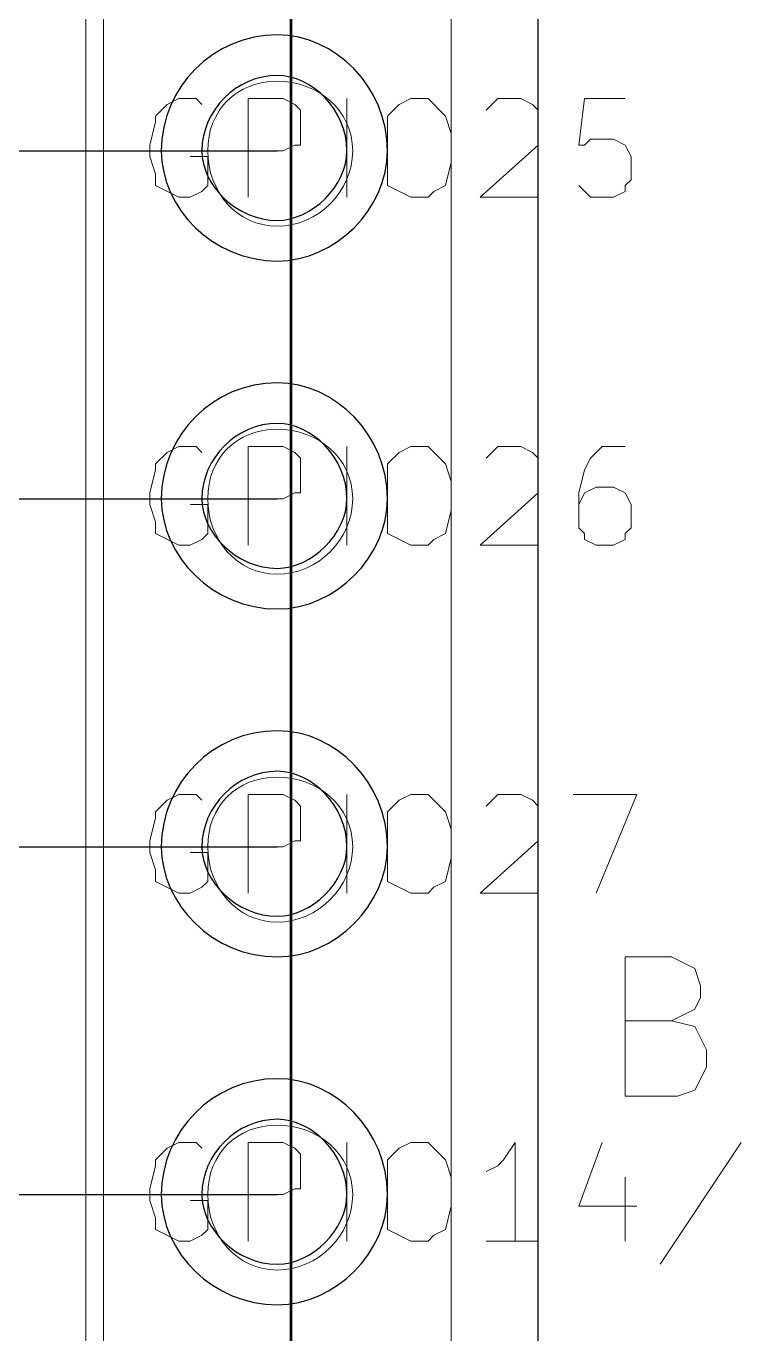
# Model space of a CAD drawing. Header units: centimetres. Extents: x -14.7 to 16.9, y -14.9 to 2.2.
# Drawn here: x -10.943 to -10.413, y -10.597 to -9.643 of the extents above; entities that cross this region are included whole.
import ezdxf

# ---------------------------------------------------------------- set-up
doc = ezdxf.new("R2010")
doc.units = ezdxf.units.CM
doc.header["$MEASUREMENT"] = 0
doc.layers.add('Layer 1', color=7, linetype='Continuous')

msp = doc.modelspace()

# ---------------------------------------------------------------- linework, layer by layer
at = {"layer": 'Layer 1', "lineweight": 53}
msp.add_lwpolyline([(-10.75, -13.7), (-9.25, -13.7), (-9.25, -6.3), (-10.75, -6.3), (-10.75, -13.7)], close=True, dxfattribs=at)
msp.add_open_spline([(-13.7, -13.2), (-13.7, -13.2), (-13.7, -6.8), (-13.7, -6.8), (-13.7, -6.8), (-13.7, -6.52386), (-13.47614, -6.3), (-13.2, -6.3), (-13.2, -6.3), (-13.2, -6.3), (-6.8, -6.3), (-6.8, -6.3), (-6.8, -6.3), (-6.52386, -6.3), (-6.3, -6.52386), (-6.3, -6.8), (-6.3, -6.8), (-6.3, -6.8), (-6.3, -13.2), (-6.3, -13.2), (-6.3, -13.2), (-6.3, -13.47614), (-6.52386, -13.7), (-6.8, -13.7), (-6.8, -13.7), (-6.8, -13.7), (-13.2, -13.7), (-13.2, -13.7), (-13.2, -13.7), (-13.47614, -13.7), (-13.7, -13.47614), (-13.7, -13.2)], degree=3, knots=[0, 0, 0, 0, 0.111111, 0.111111, 0.111111, 0.111111, 0.222222, 0.222222, 0.222222, 0.222222, 0.333333, 0.333333, 0.333333, 0.333333, 0.444444, 0.444444, 0.444444, 0.444444, 0.555556, 0.555556, 0.555556, 0.555556, 0.666667, 0.666667, 0.666667, 0.666667, 0.777778, 0.777778, 0.777778, 0.777778, 1, 1, 1, 1], dxfattribs=at)
at = {"layer": 'Layer 1', "color": 253, "lineweight": 9}
msp.add_open_spline([(-10.88688, -11.63882), (-10.88688, -11.63882), (-10.88688, -7.44782), (-10.88688, -7.44782)], degree=3, dxfattribs=at)
at = {"layer": 'Layer 1', "color": 41, "lineweight": 13}
for points in [[(-10.89958, -7.82882), (-10.89958, -7.82882), (-10.89958, -11.65576), (-10.89958, -11.65576)], [(-10.63288, -7.82882), (-10.63288, -7.82882), (-10.63288, -11.38482), (-10.63288, -11.38482)]]:
    msp.add_open_spline(points, degree=3, dxfattribs=at)
at = {"layer": 'Layer 1', "color": 22, "lineweight": 25}
for points in [[(-10.56938, -11.52029), (-10.56938, -11.52029), (-10.56938, -8.59929), (-10.56938, -8.59929)], [(-11.00965, -9.73382), (-11.00965, -9.73382), (-10.75988, -9.73382), (-10.75988, -9.73382)], [(-11.00965, -9.98782), (-11.00965, -9.98782), (-10.75988, -9.98782), (-10.75988, -9.98782)], [(-11.00965, -10.24182), (-11.00965, -10.24182), (-10.75988, -10.24182), (-10.75988, -10.24182)], [(-11.00965, -10.49582), (-11.00965, -10.49582), (-10.75988, -10.49582), (-10.75988, -10.49582)]]:
    msp.add_open_spline(points, degree=3, dxfattribs=at)
at = {"layer": 'Layer 1', "color": 4}
for points in [[(-10.67945, -9.73382), (-10.67945, -9.77616), (-10.71755, -9.81426), (-10.75988, -9.81426), (-10.75988, -9.81426), (-10.80645, -9.81426), (-10.84455, -9.77616), (-10.84455, -9.73382), (-10.84455, -9.73382), (-10.84455, -9.68726), (-10.80645, -9.64916), (-10.75988, -9.64916), (-10.75988, -9.64916), (-10.71755, -9.64916), (-10.67945, -9.68726), (-10.67945, -9.73382)], [(-10.67945, -9.98782), (-10.67945, -10.03016), (-10.71755, -10.06826), (-10.75988, -10.06826), (-10.75988, -10.06826), (-10.80645, -10.06826), (-10.84455, -10.03016), (-10.84455, -9.98782), (-10.84455, -9.98782), (-10.84455, -9.94126), (-10.80645, -9.90316), (-10.75988, -9.90316), (-10.75988, -9.90316), (-10.71755, -9.90316), (-10.67945, -9.94126), (-10.67945, -9.98782)], [(-10.67945, -10.24182), (-10.67945, -10.28416), (-10.71755, -10.32226), (-10.75988, -10.32226), (-10.75988, -10.32226), (-10.80645, -10.32226), (-10.84455, -10.28416), (-10.84455, -10.24182), (-10.84455, -10.24182), (-10.84455, -10.19526), (-10.80645, -10.15716), (-10.75988, -10.15716), (-10.75988, -10.15716), (-10.71755, -10.15716), (-10.67945, -10.19526), (-10.67945, -10.24182)], [(-10.67945, -10.49582), (-10.67945, -10.53816), (-10.71755, -10.57626), (-10.75988, -10.57626), (-10.75988, -10.57626), (-10.80645, -10.57626), (-10.84455, -10.53816), (-10.84455, -10.49582), (-10.84455, -10.49582), (-10.84455, -10.44926), (-10.80645, -10.41116), (-10.75988, -10.41116), (-10.75988, -10.41116), (-10.71755, -10.41116), (-10.67945, -10.44926), (-10.67945, -10.49582)]]:
    msp.add_open_spline(points, degree=3, knots=[0, 0, 0, 0, 0.2, 0.2, 0.2, 0.2, 0.4, 0.4, 0.4, 0.4, 0.6, 0.6, 0.6, 0.6, 1, 1, 1, 1], dxfattribs=at)
at = {"layer": 'Layer 1', "color": 201}
for points in [[(-10.67945, -9.73382), (-10.67945, -9.77616), (-10.71755, -9.81426), (-10.75988, -9.81426), (-10.75988, -9.81426), (-10.80645, -9.81426), (-10.84455, -9.77616), (-10.84455, -9.73382), (-10.84455, -9.73382), (-10.84455, -9.68726), (-10.80645, -9.64916), (-10.75988, -9.64916), (-10.75988, -9.64916), (-10.71755, -9.64916), (-10.67945, -9.68726), (-10.67945, -9.73382)], [(-10.67945, -9.98782), (-10.67945, -10.03016), (-10.71755, -10.06826), (-10.75988, -10.06826), (-10.75988, -10.06826), (-10.80645, -10.06826), (-10.84455, -10.03016), (-10.84455, -9.98782), (-10.84455, -9.98782), (-10.84455, -9.94126), (-10.80645, -9.90316), (-10.75988, -9.90316), (-10.75988, -9.90316), (-10.71755, -9.90316), (-10.67945, -9.94126), (-10.67945, -9.98782)], [(-10.67945, -10.24182), (-10.67945, -10.28416), (-10.71755, -10.32226), (-10.75988, -10.32226), (-10.75988, -10.32226), (-10.80645, -10.32226), (-10.84455, -10.28416), (-10.84455, -10.24182), (-10.84455, -10.24182), (-10.84455, -10.19526), (-10.80645, -10.15716), (-10.75988, -10.15716), (-10.75988, -10.15716), (-10.71755, -10.15716), (-10.67945, -10.19526), (-10.67945, -10.24182)], [(-10.67945, -10.49582), (-10.67945, -10.53816), (-10.71755, -10.57626), (-10.75988, -10.57626), (-10.75988, -10.57626), (-10.80645, -10.57626), (-10.84455, -10.53816), (-10.84455, -10.49582), (-10.84455, -10.49582), (-10.84455, -10.44926), (-10.80645, -10.41116), (-10.75988, -10.41116), (-10.75988, -10.41116), (-10.71755, -10.41116), (-10.67945, -10.44926), (-10.67945, -10.49582)]]:
    msp.add_open_spline(points, degree=3, knots=[0, 0, 0, 0, 0.2, 0.2, 0.2, 0.2, 0.4, 0.4, 0.4, 0.4, 0.6, 0.6, 0.6, 0.6, 1, 1, 1, 1], dxfattribs=at)
at = {"layer": 'Layer 1', "color": 40}
for points in [[(-10.67945, -9.73382), (-10.67945, -9.77616), (-10.71755, -9.81426), (-10.75988, -9.81426), (-10.75988, -9.81426), (-10.80645, -9.81426), (-10.84455, -9.77616), (-10.84455, -9.73382), (-10.84455, -9.73382), (-10.84455, -9.68726), (-10.80645, -9.64916), (-10.75988, -9.64916), (-10.75988, -9.64916), (-10.71755, -9.64916), (-10.67945, -9.68726), (-10.67945, -9.73382)], [(-10.67945, -9.98782), (-10.67945, -10.03016), (-10.71755, -10.06826), (-10.75988, -10.06826), (-10.75988, -10.06826), (-10.80645, -10.06826), (-10.84455, -10.03016), (-10.84455, -9.98782), (-10.84455, -9.98782), (-10.84455, -9.94126), (-10.80645, -9.90316), (-10.75988, -9.90316), (-10.75988, -9.90316), (-10.71755, -9.90316), (-10.67945, -9.94126), (-10.67945, -9.98782)], [(-10.67945, -10.24182), (-10.67945, -10.28416), (-10.71755, -10.32226), (-10.75988, -10.32226), (-10.75988, -10.32226), (-10.80645, -10.32226), (-10.84455, -10.28416), (-10.84455, -10.24182), (-10.84455, -10.24182), (-10.84455, -10.19526), (-10.80645, -10.15716), (-10.75988, -10.15716), (-10.75988, -10.15716), (-10.71755, -10.15716), (-10.67945, -10.19526), (-10.67945, -10.24182)], [(-10.67945, -10.49582), (-10.67945, -10.53816), (-10.71755, -10.57626), (-10.75988, -10.57626), (-10.75988, -10.57626), (-10.80645, -10.57626), (-10.84455, -10.53816), (-10.84455, -10.49582), (-10.84455, -10.49582), (-10.84455, -10.44926), (-10.80645, -10.41116), (-10.75988, -10.41116), (-10.75988, -10.41116), (-10.71755, -10.41116), (-10.67945, -10.44926), (-10.67945, -10.49582)]]:
    msp.add_open_spline(points, degree=3, knots=[0, 0, 0, 0, 0.2, 0.2, 0.2, 0.2, 0.4, 0.4, 0.4, 0.4, 0.6, 0.6, 0.6, 0.6, 1, 1, 1, 1], dxfattribs=at)
at = {"layer": 'Layer 1'}
for points in [[(-10.70908, -9.73382), (-10.70908, -9.75922), (-10.73448, -9.78462), (-10.75988, -9.78462), (-10.75988, -9.78462), (-10.78952, -9.78462), (-10.81492, -9.75922), (-10.81492, -9.73382), (-10.81492, -9.73382), (-10.81492, -9.70419), (-10.78952, -9.67879), (-10.75988, -9.67879), (-10.75988, -9.67879), (-10.73448, -9.67879), (-10.70908, -9.70419), (-10.70908, -9.73382)], [(-10.70908, -9.98782), (-10.70908, -10.01322), (-10.73448, -10.03862), (-10.75988, -10.03862), (-10.75988, -10.03862), (-10.78952, -10.03862), (-10.81492, -10.01322), (-10.81492, -9.98782), (-10.81492, -9.98782), (-10.81492, -9.95819), (-10.78952, -9.93279), (-10.75988, -9.93279), (-10.75988, -9.93279), (-10.73448, -9.93279), (-10.70908, -9.95819), (-10.70908, -9.98782)], [(-10.70908, -10.24182), (-10.70908, -10.26722), (-10.73448, -10.29262), (-10.75988, -10.29262), (-10.75988, -10.29262), (-10.78952, -10.29262), (-10.81492, -10.26722), (-10.81492, -10.24182), (-10.81492, -10.24182), (-10.81492, -10.21219), (-10.78952, -10.18679), (-10.75988, -10.18679), (-10.75988, -10.18679), (-10.73448, -10.18679), (-10.70908, -10.21219), (-10.70908, -10.24182)], [(-10.70908, -10.49582), (-10.70908, -10.52122), (-10.73448, -10.54662), (-10.75988, -10.54662), (-10.75988, -10.54662), (-10.78952, -10.54662), (-10.81492, -10.52122), (-10.81492, -10.49582), (-10.81492, -10.49582), (-10.81492, -10.46619), (-10.78952, -10.44079), (-10.75988, -10.44079), (-10.75988, -10.44079), (-10.73448, -10.44079), (-10.70908, -10.46619), (-10.70908, -10.49582)]]:
    msp.add_open_spline(points, degree=3, knots=[0, 0, 0, 0, 0.2, 0.2, 0.2, 0.2, 0.4, 0.4, 0.4, 0.4, 0.6, 0.6, 0.6, 0.6, 1, 1, 1, 1], dxfattribs=at)
at = {"layer": 'Layer 1', "color": 40, "lineweight": 5}
for points in [[(-10.70485, -9.73382), (-10.70485, -9.76346), (-10.73025, -9.78886), (-10.75988, -9.78886), (-10.75988, -9.78886), (-10.78951, -9.78886), (-10.81068, -9.76346), (-10.81068, -9.73382), (-10.81068, -9.73382), (-10.81068, -9.70419), (-10.78951, -9.68302), (-10.75988, -9.68302), (-10.75988, -9.68302), (-10.73025, -9.68302), (-10.70485, -9.70419), (-10.70485, -9.73382)], [(-10.70485, -9.98782), (-10.70485, -10.01746), (-10.73025, -10.04286), (-10.75988, -10.04286), (-10.75988, -10.04286), (-10.78951, -10.04286), (-10.81068, -10.01746), (-10.81068, -9.98782), (-10.81068, -9.98782), (-10.81068, -9.95819), (-10.78951, -9.93702), (-10.75988, -9.93702), (-10.75988, -9.93702), (-10.73025, -9.93702), (-10.70485, -9.95819), (-10.70485, -9.98782)], [(-10.70485, -10.24182), (-10.70485, -10.27146), (-10.73025, -10.29686), (-10.75988, -10.29686), (-10.75988, -10.29686), (-10.78951, -10.29686), (-10.81068, -10.27146), (-10.81068, -10.24182), (-10.81068, -10.24182), (-10.81068, -10.21219), (-10.78951, -10.19102), (-10.75988, -10.19102), (-10.75988, -10.19102), (-10.73025, -10.19102), (-10.70485, -10.21219), (-10.70485, -10.24182)], [(-10.70485, -10.49582), (-10.70485, -10.52546), (-10.73025, -10.55086), (-10.75988, -10.55086), (-10.75988, -10.55086), (-10.78951, -10.55086), (-10.81068, -10.52546), (-10.81068, -10.49582), (-10.81068, -10.49582), (-10.81068, -10.46619), (-10.78951, -10.44502), (-10.75988, -10.44502), (-10.75988, -10.44502), (-10.73025, -10.44502), (-10.70485, -10.46619), (-10.70485, -10.49582)]]:
    msp.add_open_spline(points, degree=3, knots=[0, 0, 0, 0, 0.2, 0.2, 0.2, 0.2, 0.4, 0.4, 0.4, 0.4, 0.6, 0.6, 0.6, 0.6, 1, 1, 1, 1], dxfattribs=at)
at = {"layer": 'Layer 1', "color": 41, "lineweight": 18}
for points, knots in [([(-10.81492, -9.69996), (-10.81492, -9.69996), (-10.81915, -9.69572), (-10.81915, -9.69572), (-10.81915, -9.69572), (-10.81915, -9.69572), (-10.83185, -9.69572), (-10.83185, -9.69572), (-10.83185, -9.69572), (-10.83185, -9.69572), (-10.84032, -9.69996), (-10.84032, -9.69996), (-10.84032, -9.69996), (-10.84032, -9.69996), (-10.84878, -9.70842), (-10.84878, -9.70842), (-10.84878, -9.70842), (-10.84878, -9.70842), (-10.84878, -9.71266), (-10.84878, -9.71266), (-10.84878, -9.71266), (-10.84878, -9.71266), (-10.85302, -9.72959), (-10.85302, -9.72959), (-10.85302, -9.72959), (-10.85302, -9.72959), (-10.85302, -9.73806), (-10.85302, -9.73806), (-10.85302, -9.73806), (-10.85302, -9.73806), (-10.84878, -9.75076), (-10.84878, -9.75076), (-10.84878, -9.75076), (-10.84878, -9.75076), (-10.84878, -9.75922), (-10.84878, -9.75922), (-10.84878, -9.75922), (-10.84878, -9.75922), (-10.83185, -9.76769), (-10.83185, -9.76769), (-10.83185, -9.76769), (-10.83185, -9.76769), (-10.82338, -9.76769), (-10.82338, -9.76769), (-10.82338, -9.76769), (-10.82338, -9.76769), (-10.81492, -9.76346), (-10.81492, -9.76346), (-10.81492, -9.76346), (-10.81492, -9.76346), (-10.81068, -9.75922), (-10.81068, -9.75922), (-10.81068, -9.75922), (-10.81068, -9.75922), (-10.81068, -9.73806), (-10.81068, -9.73806), (-10.81068, -9.73806), (-10.81068, -9.73806), (-10.82338, -9.73806), (-10.82338, -9.73806)], [0, 0, 0, 0, 0.0625, 0.0625, 0.0625, 0.0625, 0.125, 0.125, 0.125, 0.125, 0.1875, 0.1875, 0.1875, 0.1875, 0.25, 0.25, 0.25, 0.25, 0.3125, 0.3125, 0.3125, 0.3125, 0.375, 0.375, 0.375, 0.375, 0.4375, 0.4375, 0.4375, 0.4375, 0.5, 0.5, 0.5, 0.5, 0.5625, 0.5625, 0.5625, 0.5625, 0.625, 0.625, 0.625, 0.625, 0.6875, 0.6875, 0.6875, 0.6875, 0.75, 0.75, 0.75, 0.75, 0.8125, 0.8125, 0.8125, 0.8125, 0.875, 0.875, 0.875, 0.875, 1, 1, 1, 1]), ([(-10.78105, -9.76769), (-10.78105, -9.76769), (-10.78105, -9.69572), (-10.78105, -9.69572), (-10.78105, -9.69572), (-10.78105, -9.69572), (-10.75565, -9.69572), (-10.75565, -9.69572), (-10.75565, -9.69572), (-10.75565, -9.69572), (-10.74718, -9.69996), (-10.74718, -9.69996), (-10.74718, -9.69996), (-10.74718, -9.69996), (-10.74295, -9.70419), (-10.74295, -9.70419), (-10.74295, -9.70419), (-10.74295, -9.70419), (-10.74295, -9.72959), (-10.74295, -9.72959), (-10.74295, -9.72959), (-10.74295, -9.72959), (-10.74718, -9.72959), (-10.74718, -9.72959), (-10.74718, -9.72959), (-10.74718, -9.72959), (-10.75565, -9.73382), (-10.75565, -9.73382), (-10.75565, -9.73382), (-10.75565, -9.73382), (-10.78105, -9.73382), (-10.78105, -9.73382)], [0, 0, 0, 0, 0.111111, 0.111111, 0.111111, 0.111111, 0.222222, 0.222222, 0.222222, 0.222222, 0.333333, 0.333333, 0.333333, 0.333333, 0.444444, 0.444444, 0.444444, 0.444444, 0.555556, 0.555556, 0.555556, 0.555556, 0.666667, 0.666667, 0.666667, 0.666667, 0.777778, 0.777778, 0.777778, 0.777778, 1, 1, 1, 1]), ([(-10.66252, -9.69572), (-10.66252, -9.69572), (-10.64982, -9.69572), (-10.64982, -9.69572), (-10.64982, -9.69572), (-10.64982, -9.69572), (-10.63712, -9.70842), (-10.63712, -9.70842), (-10.63712, -9.70842), (-10.63712, -9.70842), (-10.63288, -9.72112), (-10.63288, -9.72112), (-10.63288, -9.72112), (-10.63288, -9.72112), (-10.63288, -9.74229), (-10.63288, -9.74229), (-10.63288, -9.74229), (-10.63288, -9.74229), (-10.63712, -9.75922), (-10.63712, -9.75922), (-10.63712, -9.75922), (-10.63712, -9.75922), (-10.64558, -9.76346), (-10.64558, -9.76346), (-10.64558, -9.76346), (-10.64558, -9.76346), (-10.64982, -9.76769), (-10.64982, -9.76769), (-10.64982, -9.76769), (-10.64982, -9.76769), (-10.66252, -9.76769), (-10.66252, -9.76769), (-10.66252, -9.76769), (-10.66252, -9.76769), (-10.67945, -9.75922), (-10.67945, -9.75922), (-10.67945, -9.75922), (-10.67945, -9.75922), (-10.67945, -9.70842), (-10.67945, -9.70842), (-10.67945, -9.70842), (-10.67945, -9.70842), (-10.67098, -9.69996), (-10.67098, -9.69996), (-10.67098, -9.69996), (-10.67098, -9.69996), (-10.66252, -9.69572), (-10.66252, -9.69572)], [0, 0, 0, 0, 0.076923, 0.076923, 0.076923, 0.076923, 0.153846, 0.153846, 0.153846, 0.153846, 0.230769, 0.230769, 0.230769, 0.230769, 0.307692, 0.307692, 0.307692, 0.307692, 0.384615, 0.384615, 0.384615, 0.384615, 0.461538, 0.461538, 0.461538, 0.461538, 0.538462, 0.538462, 0.538462, 0.538462, 0.615385, 0.615385, 0.615385, 0.615385, 0.692308, 0.692308, 0.692308, 0.692308, 0.769231, 0.769231, 0.769231, 0.769231, 0.846154, 0.846154, 0.846154, 0.846154, 1, 1, 1, 1]), ([(-10.60748, -9.70419), (-10.60748, -9.70419), (-10.59901, -9.69572), (-10.59901, -9.69572), (-10.59901, -9.69572), (-10.59901, -9.69572), (-10.58208, -9.69572), (-10.58208, -9.69572), (-10.58208, -9.69572), (-10.58208, -9.69572), (-10.57361, -9.69996), (-10.57361, -9.69996), (-10.57361, -9.69996), (-10.57361, -9.69996), (-10.56938, -9.70419), (-10.56938, -9.70419), (-10.56938, -9.70419), (-10.56938, -9.70419), (-10.56938, -9.72959), (-10.56938, -9.72959), (-10.56938, -9.72959), (-10.56938, -9.72959), (-10.61171, -9.76769), (-10.61171, -9.76769), (-10.61171, -9.76769), (-10.61171, -9.76769), (-10.56938, -9.76769), (-10.56938, -9.76769)], [0, 0, 0, 0, 0.125, 0.125, 0.125, 0.125, 0.25, 0.25, 0.25, 0.25, 0.375, 0.375, 0.375, 0.375, 0.5, 0.5, 0.5, 0.5, 0.625, 0.625, 0.625, 0.625, 0.75, 0.75, 0.75, 0.75, 1, 1, 1, 1]), ([(-10.50588, -9.69572), (-10.50588, -9.69572), (-10.53552, -9.69572), (-10.53552, -9.69572), (-10.53552, -9.69572), (-10.53552, -9.69572), (-10.53975, -9.72959), (-10.53975, -9.72959), (-10.53975, -9.72959), (-10.53975, -9.72959), (-10.53552, -9.72959), (-10.53552, -9.72959), (-10.53552, -9.72959), (-10.53552, -9.72959), (-10.53128, -9.72536), (-10.53128, -9.72536), (-10.53128, -9.72536), (-10.53128, -9.72536), (-10.51435, -9.72536), (-10.51435, -9.72536), (-10.51435, -9.72536), (-10.51435, -9.72536), (-10.50588, -9.72959), (-10.50588, -9.72959), (-10.50588, -9.72959), (-10.50588, -9.72959), (-10.50165, -9.73806), (-10.50165, -9.73806), (-10.50165, -9.73806), (-10.50165, -9.73806), (-10.50165, -9.75499), (-10.50165, -9.75499), (-10.50165, -9.75499), (-10.50165, -9.75499), (-10.50588, -9.75922), (-10.50588, -9.75922), (-10.50588, -9.75922), (-10.50588, -9.75922), (-10.50588, -9.76346), (-10.50588, -9.76346), (-10.50588, -9.76346), (-10.50588, -9.76346), (-10.51435, -9.76769), (-10.51435, -9.76769), (-10.51435, -9.76769), (-10.51435, -9.76769), (-10.53128, -9.76769), (-10.53128, -9.76769), (-10.53128, -9.76769), (-10.53128, -9.76769), (-10.53975, -9.75922), (-10.53975, -9.75922)], [0, 0, 0, 0, 0.071429, 0.071429, 0.071429, 0.071429, 0.142857, 0.142857, 0.142857, 0.142857, 0.214286, 0.214286, 0.214286, 0.214286, 0.285714, 0.285714, 0.285714, 0.285714, 0.357143, 0.357143, 0.357143, 0.357143, 0.428571, 0.428571, 0.428571, 0.428571, 0.5, 0.5, 0.5, 0.5, 0.571429, 0.571429, 0.571429, 0.571429, 0.642857, 0.642857, 0.642857, 0.642857, 0.714286, 0.714286, 0.714286, 0.714286, 0.785714, 0.785714, 0.785714, 0.785714, 0.857143, 0.857143, 0.857143, 0.857143, 1, 1, 1, 1]), ([(-10.81492, -9.95396), (-10.81492, -9.95396), (-10.81915, -9.94972), (-10.81915, -9.94972), (-10.81915, -9.94972), (-10.81915, -9.94972), (-10.83185, -9.94972), (-10.83185, -9.94972), (-10.83185, -9.94972), (-10.83185, -9.94972), (-10.84032, -9.95396), (-10.84032, -9.95396), (-10.84032, -9.95396), (-10.84032, -9.95396), (-10.84878, -9.96242), (-10.84878, -9.96242), (-10.84878, -9.96242), (-10.84878, -9.96242), (-10.84878, -9.96666), (-10.84878, -9.96666), (-10.84878, -9.96666), (-10.84878, -9.96666), (-10.85302, -9.98359), (-10.85302, -9.98359), (-10.85302, -9.98359), (-10.85302, -9.98359), (-10.85302, -9.99206), (-10.85302, -9.99206), (-10.85302, -9.99206), (-10.85302, -9.99206), (-10.84878, -10.00476), (-10.84878, -10.00476), (-10.84878, -10.00476), (-10.84878, -10.00476), (-10.84878, -10.01322), (-10.84878, -10.01322), (-10.84878, -10.01322), (-10.84878, -10.01322), (-10.83185, -10.02169), (-10.83185, -10.02169), (-10.83185, -10.02169), (-10.83185, -10.02169), (-10.82338, -10.02169), (-10.82338, -10.02169), (-10.82338, -10.02169), (-10.82338, -10.02169), (-10.81492, -10.01746), (-10.81492, -10.01746), (-10.81492, -10.01746), (-10.81492, -10.01746), (-10.81068, -10.01322), (-10.81068, -10.01322), (-10.81068, -10.01322), (-10.81068, -10.01322), (-10.81068, -9.99206), (-10.81068, -9.99206), (-10.81068, -9.99206), (-10.81068, -9.99206), (-10.82338, -9.99206), (-10.82338, -9.99206)], [0, 0, 0, 0, 0.0625, 0.0625, 0.0625, 0.0625, 0.125, 0.125, 0.125, 0.125, 0.1875, 0.1875, 0.1875, 0.1875, 0.25, 0.25, 0.25, 0.25, 0.3125, 0.3125, 0.3125, 0.3125, 0.375, 0.375, 0.375, 0.375, 0.4375, 0.4375, 0.4375, 0.4375, 0.5, 0.5, 0.5, 0.5, 0.5625, 0.5625, 0.5625, 0.5625, 0.625, 0.625, 0.625, 0.625, 0.6875, 0.6875, 0.6875, 0.6875, 0.75, 0.75, 0.75, 0.75, 0.8125, 0.8125, 0.8125, 0.8125, 0.875, 0.875, 0.875, 0.875, 1, 1, 1, 1]), ([(-10.78105, -10.02169), (-10.78105, -10.02169), (-10.78105, -9.94972), (-10.78105, -9.94972), (-10.78105, -9.94972), (-10.78105, -9.94972), (-10.75565, -9.94972), (-10.75565, -9.94972), (-10.75565, -9.94972), (-10.75565, -9.94972), (-10.74718, -9.95396), (-10.74718, -9.95396), (-10.74718, -9.95396), (-10.74718, -9.95396), (-10.74295, -9.95819), (-10.74295, -9.95819), (-10.74295, -9.95819), (-10.74295, -9.95819), (-10.74295, -9.98359), (-10.74295, -9.98359), (-10.74295, -9.98359), (-10.74295, -9.98359), (-10.74718, -9.98359), (-10.74718, -9.98359), (-10.74718, -9.98359), (-10.74718, -9.98359), (-10.75565, -9.98782), (-10.75565, -9.98782), (-10.75565, -9.98782), (-10.75565, -9.98782), (-10.78105, -9.98782), (-10.78105, -9.98782)], [0, 0, 0, 0, 0.111111, 0.111111, 0.111111, 0.111111, 0.222222, 0.222222, 0.222222, 0.222222, 0.333333, 0.333333, 0.333333, 0.333333, 0.444444, 0.444444, 0.444444, 0.444444, 0.555556, 0.555556, 0.555556, 0.555556, 0.666667, 0.666667, 0.666667, 0.666667, 0.777778, 0.777778, 0.777778, 0.777778, 1, 1, 1, 1]), ([(-10.66252, -9.94972), (-10.66252, -9.94972), (-10.64982, -9.94972), (-10.64982, -9.94972), (-10.64982, -9.94972), (-10.64982, -9.94972), (-10.63712, -9.96242), (-10.63712, -9.96242), (-10.63712, -9.96242), (-10.63712, -9.96242), (-10.63288, -9.97512), (-10.63288, -9.97512), (-10.63288, -9.97512), (-10.63288, -9.97512), (-10.63288, -9.99629), (-10.63288, -9.99629), (-10.63288, -9.99629), (-10.63288, -9.99629), (-10.63712, -10.01322), (-10.63712, -10.01322), (-10.63712, -10.01322), (-10.63712, -10.01322), (-10.64558, -10.01746), (-10.64558, -10.01746), (-10.64558, -10.01746), (-10.64558, -10.01746), (-10.64982, -10.02169), (-10.64982, -10.02169), (-10.64982, -10.02169), (-10.64982, -10.02169), (-10.66252, -10.02169), (-10.66252, -10.02169), (-10.66252, -10.02169), (-10.66252, -10.02169), (-10.67945, -10.01322), (-10.67945, -10.01322), (-10.67945, -10.01322), (-10.67945, -10.01322), (-10.67945, -9.96242), (-10.67945, -9.96242), (-10.67945, -9.96242), (-10.67945, -9.96242), (-10.67098, -9.95396), (-10.67098, -9.95396), (-10.67098, -9.95396), (-10.67098, -9.95396), (-10.66252, -9.94972), (-10.66252, -9.94972)], [0, 0, 0, 0, 0.076923, 0.076923, 0.076923, 0.076923, 0.153846, 0.153846, 0.153846, 0.153846, 0.230769, 0.230769, 0.230769, 0.230769, 0.307692, 0.307692, 0.307692, 0.307692, 0.384615, 0.384615, 0.384615, 0.384615, 0.461538, 0.461538, 0.461538, 0.461538, 0.538462, 0.538462, 0.538462, 0.538462, 0.615385, 0.615385, 0.615385, 0.615385, 0.692308, 0.692308, 0.692308, 0.692308, 0.769231, 0.769231, 0.769231, 0.769231, 0.846154, 0.846154, 0.846154, 0.846154, 1, 1, 1, 1]), ([(-10.60748, -9.95819), (-10.60748, -9.95819), (-10.59901, -9.94972), (-10.59901, -9.94972), (-10.59901, -9.94972), (-10.59901, -9.94972), (-10.58208, -9.94972), (-10.58208, -9.94972), (-10.58208, -9.94972), (-10.58208, -9.94972), (-10.57361, -9.95396), (-10.57361, -9.95396), (-10.57361, -9.95396), (-10.57361, -9.95396), (-10.56938, -9.95819), (-10.56938, -9.95819), (-10.56938, -9.95819), (-10.56938, -9.95819), (-10.56938, -9.98359), (-10.56938, -9.98359), (-10.56938, -9.98359), (-10.56938, -9.98359), (-10.61171, -10.02169), (-10.61171, -10.02169), (-10.61171, -10.02169), (-10.61171, -10.02169), (-10.56938, -10.02169), (-10.56938, -10.02169)], [0, 0, 0, 0, 0.125, 0.125, 0.125, 0.125, 0.25, 0.25, 0.25, 0.25, 0.375, 0.375, 0.375, 0.375, 0.5, 0.5, 0.5, 0.5, 0.625, 0.625, 0.625, 0.625, 0.75, 0.75, 0.75, 0.75, 1, 1, 1, 1]), ([(-10.50588, -9.94972), (-10.50588, -9.94972), (-10.52282, -9.94972), (-10.52282, -9.94972), (-10.52282, -9.94972), (-10.52282, -9.94972), (-10.53128, -9.95819), (-10.53128, -9.95819), (-10.53128, -9.95819), (-10.53128, -9.95819), (-10.53552, -9.96666), (-10.53552, -9.96666), (-10.53552, -9.96666), (-10.53552, -9.96666), (-10.53975, -9.98359), (-10.53975, -9.98359), (-10.53975, -9.98359), (-10.53975, -9.98359), (-10.53975, -10.00899), (-10.53975, -10.00899), (-10.53975, -10.00899), (-10.53975, -10.00899), (-10.53552, -10.01322), (-10.53552, -10.01322), (-10.53552, -10.01322), (-10.53552, -10.01322), (-10.53552, -10.01746), (-10.53552, -10.01746), (-10.53552, -10.01746), (-10.53552, -10.01746), (-10.52705, -10.02169), (-10.52705, -10.02169), (-10.52705, -10.02169), (-10.52705, -10.02169), (-10.51435, -10.02169), (-10.51435, -10.02169), (-10.51435, -10.02169), (-10.51435, -10.02169), (-10.50588, -10.01746), (-10.50588, -10.01746), (-10.50588, -10.01746), (-10.50588, -10.01746), (-10.50588, -10.01322), (-10.50588, -10.01322), (-10.50588, -10.01322), (-10.50588, -10.01322), (-10.50165, -10.00899), (-10.50165, -10.00899), (-10.50165, -10.00899), (-10.50165, -10.00899), (-10.50165, -9.99206), (-10.50165, -9.99206), (-10.50165, -9.99206), (-10.50165, -9.99206), (-10.50588, -9.98359), (-10.50588, -9.98359), (-10.50588, -9.98359), (-10.50588, -9.98359), (-10.51435, -9.97936), (-10.51435, -9.97936), (-10.51435, -9.97936), (-10.51435, -9.97936), (-10.52705, -9.97936), (-10.52705, -9.97936), (-10.52705, -9.97936), (-10.52705, -9.97936), (-10.53552, -9.98359), (-10.53552, -9.98359), (-10.53552, -9.98359), (-10.53552, -9.98359), (-10.53975, -9.99206), (-10.53975, -9.99206)], [0, 0, 0, 0, 0.052632, 0.052632, 0.052632, 0.052632, 0.105263, 0.105263, 0.105263, 0.105263, 0.157895, 0.157895, 0.157895, 0.157895, 0.210526, 0.210526, 0.210526, 0.210526, 0.263158, 0.263158, 0.263158, 0.263158, 0.315789, 0.315789, 0.315789, 0.315789, 0.368421, 0.368421, 0.368421, 0.368421, 0.421053, 0.421053, 0.421053, 0.421053, 0.473684, 0.473684, 0.473684, 0.473684, 0.526316, 0.526316, 0.526316, 0.526316, 0.578947, 0.578947, 0.578947, 0.578947, 0.631579, 0.631579, 0.631579, 0.631579, 0.684211, 0.684211, 0.684211, 0.684211, 0.736842, 0.736842, 0.736842, 0.736842, 0.789474, 0.789474, 0.789474, 0.789474, 0.842105, 0.842105, 0.842105, 0.842105, 0.894737, 0.894737, 0.894737, 0.894737, 1, 1, 1, 1]), ([(-10.81492, -10.20796), (-10.81492, -10.20796), (-10.81915, -10.20372), (-10.81915, -10.20372), (-10.81915, -10.20372), (-10.81915, -10.20372), (-10.83185, -10.20372), (-10.83185, -10.20372), (-10.83185, -10.20372), (-10.83185, -10.20372), (-10.84032, -10.20796), (-10.84032, -10.20796), (-10.84032, -10.20796), (-10.84032, -10.20796), (-10.84878, -10.21642), (-10.84878, -10.21642), (-10.84878, -10.21642), (-10.84878, -10.21642), (-10.84878, -10.22066), (-10.84878, -10.22066), (-10.84878, -10.22066), (-10.84878, -10.22066), (-10.85302, -10.23759), (-10.85302, -10.23759), (-10.85302, -10.23759), (-10.85302, -10.23759), (-10.85302, -10.24606), (-10.85302, -10.24606), (-10.85302, -10.24606), (-10.85302, -10.24606), (-10.84878, -10.25876), (-10.84878, -10.25876), (-10.84878, -10.25876), (-10.84878, -10.25876), (-10.84878, -10.26722), (-10.84878, -10.26722), (-10.84878, -10.26722), (-10.84878, -10.26722), (-10.83185, -10.27569), (-10.83185, -10.27569), (-10.83185, -10.27569), (-10.83185, -10.27569), (-10.82338, -10.27569), (-10.82338, -10.27569), (-10.82338, -10.27569), (-10.82338, -10.27569), (-10.81492, -10.27146), (-10.81492, -10.27146), (-10.81492, -10.27146), (-10.81492, -10.27146), (-10.81068, -10.26722), (-10.81068, -10.26722), (-10.81068, -10.26722), (-10.81068, -10.26722), (-10.81068, -10.24606), (-10.81068, -10.24606), (-10.81068, -10.24606), (-10.81068, -10.24606), (-10.82338, -10.24606), (-10.82338, -10.24606)], [0, 0, 0, 0, 0.0625, 0.0625, 0.0625, 0.0625, 0.125, 0.125, 0.125, 0.125, 0.1875, 0.1875, 0.1875, 0.1875, 0.25, 0.25, 0.25, 0.25, 0.3125, 0.3125, 0.3125, 0.3125, 0.375, 0.375, 0.375, 0.375, 0.4375, 0.4375, 0.4375, 0.4375, 0.5, 0.5, 0.5, 0.5, 0.5625, 0.5625, 0.5625, 0.5625, 0.625, 0.625, 0.625, 0.625, 0.6875, 0.6875, 0.6875, 0.6875, 0.75, 0.75, 0.75, 0.75, 0.8125, 0.8125, 0.8125, 0.8125, 0.875, 0.875, 0.875, 0.875, 1, 1, 1, 1]), ([(-10.78105, -10.27569), (-10.78105, -10.27569), (-10.78105, -10.20372), (-10.78105, -10.20372), (-10.78105, -10.20372), (-10.78105, -10.20372), (-10.75565, -10.20372), (-10.75565, -10.20372), (-10.75565, -10.20372), (-10.75565, -10.20372), (-10.74718, -10.20796), (-10.74718, -10.20796), (-10.74718, -10.20796), (-10.74718, -10.20796), (-10.74295, -10.21219), (-10.74295, -10.21219), (-10.74295, -10.21219), (-10.74295, -10.21219), (-10.74295, -10.23759), (-10.74295, -10.23759), (-10.74295, -10.23759), (-10.74295, -10.23759), (-10.74718, -10.23759), (-10.74718, -10.23759), (-10.74718, -10.23759), (-10.74718, -10.23759), (-10.75565, -10.24182), (-10.75565, -10.24182), (-10.75565, -10.24182), (-10.75565, -10.24182), (-10.78105, -10.24182), (-10.78105, -10.24182)], [0, 0, 0, 0, 0.111111, 0.111111, 0.111111, 0.111111, 0.222222, 0.222222, 0.222222, 0.222222, 0.333333, 0.333333, 0.333333, 0.333333, 0.444444, 0.444444, 0.444444, 0.444444, 0.555556, 0.555556, 0.555556, 0.555556, 0.666667, 0.666667, 0.666667, 0.666667, 0.777778, 0.777778, 0.777778, 0.777778, 1, 1, 1, 1]), ([(-10.66252, -10.20372), (-10.66252, -10.20372), (-10.64982, -10.20372), (-10.64982, -10.20372), (-10.64982, -10.20372), (-10.64982, -10.20372), (-10.63712, -10.21642), (-10.63712, -10.21642), (-10.63712, -10.21642), (-10.63712, -10.21642), (-10.63288, -10.22912), (-10.63288, -10.22912), (-10.63288, -10.22912), (-10.63288, -10.22912), (-10.63288, -10.25029), (-10.63288, -10.25029), (-10.63288, -10.25029), (-10.63288, -10.25029), (-10.63712, -10.26722), (-10.63712, -10.26722), (-10.63712, -10.26722), (-10.63712, -10.26722), (-10.64558, -10.27146), (-10.64558, -10.27146), (-10.64558, -10.27146), (-10.64558, -10.27146), (-10.64982, -10.27569), (-10.64982, -10.27569), (-10.64982, -10.27569), (-10.64982, -10.27569), (-10.66252, -10.27569), (-10.66252, -10.27569), (-10.66252, -10.27569), (-10.66252, -10.27569), (-10.67945, -10.26722), (-10.67945, -10.26722), (-10.67945, -10.26722), (-10.67945, -10.26722), (-10.67945, -10.21642), (-10.67945, -10.21642), (-10.67945, -10.21642), (-10.67945, -10.21642), (-10.67098, -10.20796), (-10.67098, -10.20796), (-10.67098, -10.20796), (-10.67098, -10.20796), (-10.66252, -10.20372), (-10.66252, -10.20372)], [0, 0, 0, 0, 0.076923, 0.076923, 0.076923, 0.076923, 0.153846, 0.153846, 0.153846, 0.153846, 0.230769, 0.230769, 0.230769, 0.230769, 0.307692, 0.307692, 0.307692, 0.307692, 0.384615, 0.384615, 0.384615, 0.384615, 0.461538, 0.461538, 0.461538, 0.461538, 0.538462, 0.538462, 0.538462, 0.538462, 0.615385, 0.615385, 0.615385, 0.615385, 0.692308, 0.692308, 0.692308, 0.692308, 0.769231, 0.769231, 0.769231, 0.769231, 0.846154, 0.846154, 0.846154, 0.846154, 1, 1, 1, 1]), ([(-10.60748, -10.21219), (-10.60748, -10.21219), (-10.59901, -10.20372), (-10.59901, -10.20372), (-10.59901, -10.20372), (-10.59901, -10.20372), (-10.58208, -10.20372), (-10.58208, -10.20372), (-10.58208, -10.20372), (-10.58208, -10.20372), (-10.57361, -10.20796), (-10.57361, -10.20796), (-10.57361, -10.20796), (-10.57361, -10.20796), (-10.56938, -10.21219), (-10.56938, -10.21219), (-10.56938, -10.21219), (-10.56938, -10.21219), (-10.56938, -10.23759), (-10.56938, -10.23759), (-10.56938, -10.23759), (-10.56938, -10.23759), (-10.61171, -10.27569), (-10.61171, -10.27569), (-10.61171, -10.27569), (-10.61171, -10.27569), (-10.56938, -10.27569), (-10.56938, -10.27569)], [0, 0, 0, 0, 0.125, 0.125, 0.125, 0.125, 0.25, 0.25, 0.25, 0.25, 0.375, 0.375, 0.375, 0.375, 0.5, 0.5, 0.5, 0.5, 0.625, 0.625, 0.625, 0.625, 0.75, 0.75, 0.75, 0.75, 1, 1, 1, 1]), ([(-10.54398, -10.20372), (-10.54398, -10.20372), (-10.49742, -10.20372), (-10.49742, -10.20372), (-10.49742, -10.20372), (-10.49742, -10.20372), (-10.52705, -10.27569), (-10.52705, -10.27569)], [0, 0, 0, 0, 0.333333, 0.333333, 0.333333, 0.333333, 1, 1, 1, 1]), ([(-10.47202, -10.36882), (-10.47202, -10.36882), (-10.45508, -10.37306), (-10.45508, -10.37306), (-10.45508, -10.37306), (-10.45508, -10.37306), (-10.44662, -10.38999), (-10.44662, -10.38999), (-10.44662, -10.38999), (-10.44662, -10.38999), (-10.44662, -10.40269), (-10.44662, -10.40269), (-10.44662, -10.40269), (-10.44662, -10.40269), (-10.45508, -10.41962), (-10.45508, -10.41962), (-10.45508, -10.41962), (-10.45508, -10.41962), (-10.46778, -10.42386), (-10.46778, -10.42386), (-10.46778, -10.42386), (-10.46778, -10.42386), (-10.50588, -10.42386), (-10.50588, -10.42386), (-10.50588, -10.42386), (-10.50588, -10.42386), (-10.50588, -10.32226), (-10.50588, -10.32226), (-10.50588, -10.32226), (-10.50588, -10.32226), (-10.47202, -10.32226), (-10.47202, -10.32226), (-10.47202, -10.32226), (-10.47202, -10.32226), (-10.45508, -10.33072), (-10.45508, -10.33072), (-10.45508, -10.33072), (-10.45508, -10.33072), (-10.45085, -10.34342), (-10.45085, -10.34342), (-10.45085, -10.34342), (-10.45085, -10.34342), (-10.45085, -10.35189), (-10.45085, -10.35189), (-10.45085, -10.35189), (-10.45085, -10.35189), (-10.45508, -10.36036), (-10.45508, -10.36036), (-10.45508, -10.36036), (-10.45508, -10.36036), (-10.47202, -10.36882), (-10.47202, -10.36882), (-10.47202, -10.36882), (-10.47202, -10.36882), (-10.50588, -10.36882), (-10.50588, -10.36882)], [0, 0, 0, 0, 0.066667, 0.066667, 0.066667, 0.066667, 0.133333, 0.133333, 0.133333, 0.133333, 0.2, 0.2, 0.2, 0.2, 0.266667, 0.266667, 0.266667, 0.266667, 0.333333, 0.333333, 0.333333, 0.333333, 0.4, 0.4, 0.4, 0.4, 0.466667, 0.466667, 0.466667, 0.466667, 0.533333, 0.533333, 0.533333, 0.533333, 0.6, 0.6, 0.6, 0.6, 0.666667, 0.666667, 0.666667, 0.666667, 0.733333, 0.733333, 0.733333, 0.733333, 0.8, 0.8, 0.8, 0.8, 0.866667, 0.866667, 0.866667, 0.866667, 1, 1, 1, 1]), ([(-10.81492, -10.46196), (-10.81492, -10.46196), (-10.81915, -10.45772), (-10.81915, -10.45772), (-10.81915, -10.45772), (-10.81915, -10.45772), (-10.83185, -10.45772), (-10.83185, -10.45772), (-10.83185, -10.45772), (-10.83185, -10.45772), (-10.84032, -10.46196), (-10.84032, -10.46196), (-10.84032, -10.46196), (-10.84032, -10.46196), (-10.84878, -10.47042), (-10.84878, -10.47042), (-10.84878, -10.47042), (-10.84878, -10.47042), (-10.84878, -10.47466), (-10.84878, -10.47466), (-10.84878, -10.47466), (-10.84878, -10.47466), (-10.85302, -10.49159), (-10.85302, -10.49159), (-10.85302, -10.49159), (-10.85302, -10.49159), (-10.85302, -10.50006), (-10.85302, -10.50006), (-10.85302, -10.50006), (-10.85302, -10.50006), (-10.84878, -10.51276), (-10.84878, -10.51276), (-10.84878, -10.51276), (-10.84878, -10.51276), (-10.84878, -10.52122), (-10.84878, -10.52122), (-10.84878, -10.52122), (-10.84878, -10.52122), (-10.83185, -10.52969), (-10.83185, -10.52969), (-10.83185, -10.52969), (-10.83185, -10.52969), (-10.82338, -10.52969), (-10.82338, -10.52969), (-10.82338, -10.52969), (-10.82338, -10.52969), (-10.81492, -10.52546), (-10.81492, -10.52546), (-10.81492, -10.52546), (-10.81492, -10.52546), (-10.81068, -10.52122), (-10.81068, -10.52122), (-10.81068, -10.52122), (-10.81068, -10.52122), (-10.81068, -10.50006), (-10.81068, -10.50006), (-10.81068, -10.50006), (-10.81068, -10.50006), (-10.82338, -10.50006), (-10.82338, -10.50006)], [0, 0, 0, 0, 0.0625, 0.0625, 0.0625, 0.0625, 0.125, 0.125, 0.125, 0.125, 0.1875, 0.1875, 0.1875, 0.1875, 0.25, 0.25, 0.25, 0.25, 0.3125, 0.3125, 0.3125, 0.3125, 0.375, 0.375, 0.375, 0.375, 0.4375, 0.4375, 0.4375, 0.4375, 0.5, 0.5, 0.5, 0.5, 0.5625, 0.5625, 0.5625, 0.5625, 0.625, 0.625, 0.625, 0.625, 0.6875, 0.6875, 0.6875, 0.6875, 0.75, 0.75, 0.75, 0.75, 0.8125, 0.8125, 0.8125, 0.8125, 0.875, 0.875, 0.875, 0.875, 1, 1, 1, 1]), ([(-10.78105, -10.52969), (-10.78105, -10.52969), (-10.78105, -10.45772), (-10.78105, -10.45772), (-10.78105, -10.45772), (-10.78105, -10.45772), (-10.75565, -10.45772), (-10.75565, -10.45772), (-10.75565, -10.45772), (-10.75565, -10.45772), (-10.74718, -10.46196), (-10.74718, -10.46196), (-10.74718, -10.46196), (-10.74718, -10.46196), (-10.74295, -10.46619), (-10.74295, -10.46619), (-10.74295, -10.46619), (-10.74295, -10.46619), (-10.74295, -10.49159), (-10.74295, -10.49159), (-10.74295, -10.49159), (-10.74295, -10.49159), (-10.74718, -10.49159), (-10.74718, -10.49159), (-10.74718, -10.49159), (-10.74718, -10.49159), (-10.75565, -10.49582), (-10.75565, -10.49582), (-10.75565, -10.49582), (-10.75565, -10.49582), (-10.78105, -10.49582), (-10.78105, -10.49582)], [0, 0, 0, 0, 0.111111, 0.111111, 0.111111, 0.111111, 0.222222, 0.222222, 0.222222, 0.222222, 0.333333, 0.333333, 0.333333, 0.333333, 0.444444, 0.444444, 0.444444, 0.444444, 0.555556, 0.555556, 0.555556, 0.555556, 0.666667, 0.666667, 0.666667, 0.666667, 0.777778, 0.777778, 0.777778, 0.777778, 1, 1, 1, 1]), ([(-10.66252, -10.45772), (-10.66252, -10.45772), (-10.64982, -10.45772), (-10.64982, -10.45772), (-10.64982, -10.45772), (-10.64982, -10.45772), (-10.63712, -10.47042), (-10.63712, -10.47042), (-10.63712, -10.47042), (-10.63712, -10.47042), (-10.63288, -10.48312), (-10.63288, -10.48312), (-10.63288, -10.48312), (-10.63288, -10.48312), (-10.63288, -10.50429), (-10.63288, -10.50429), (-10.63288, -10.50429), (-10.63288, -10.50429), (-10.63712, -10.52122), (-10.63712, -10.52122), (-10.63712, -10.52122), (-10.63712, -10.52122), (-10.64558, -10.52546), (-10.64558, -10.52546), (-10.64558, -10.52546), (-10.64558, -10.52546), (-10.64982, -10.52969), (-10.64982, -10.52969), (-10.64982, -10.52969), (-10.64982, -10.52969), (-10.66252, -10.52969), (-10.66252, -10.52969), (-10.66252, -10.52969), (-10.66252, -10.52969), (-10.67945, -10.52122), (-10.67945, -10.52122), (-10.67945, -10.52122), (-10.67945, -10.52122), (-10.67945, -10.47042), (-10.67945, -10.47042), (-10.67945, -10.47042), (-10.67945, -10.47042), (-10.67098, -10.46196), (-10.67098, -10.46196), (-10.67098, -10.46196), (-10.67098, -10.46196), (-10.66252, -10.45772), (-10.66252, -10.45772)], [0, 0, 0, 0, 0.076923, 0.076923, 0.076923, 0.076923, 0.153846, 0.153846, 0.153846, 0.153846, 0.230769, 0.230769, 0.230769, 0.230769, 0.307692, 0.307692, 0.307692, 0.307692, 0.384615, 0.384615, 0.384615, 0.384615, 0.461538, 0.461538, 0.461538, 0.461538, 0.538462, 0.538462, 0.538462, 0.538462, 0.615385, 0.615385, 0.615385, 0.615385, 0.692308, 0.692308, 0.692308, 0.692308, 0.769231, 0.769231, 0.769231, 0.769231, 0.846154, 0.846154, 0.846154, 0.846154, 1, 1, 1, 1]), ([(-10.58632, -10.52969), (-10.58632, -10.52969), (-10.58632, -10.45772), (-10.58632, -10.45772), (-10.58632, -10.45772), (-10.58632, -10.45772), (-10.59478, -10.47042), (-10.59478, -10.47042), (-10.59478, -10.47042), (-10.59478, -10.47042), (-10.59901, -10.47466), (-10.59901, -10.47466), (-10.59901, -10.47466), (-10.59901, -10.47466), (-10.60748, -10.47889), (-10.60748, -10.47889)], [0, 0, 0, 0, 0.2, 0.2, 0.2, 0.2, 0.4, 0.4, 0.4, 0.4, 0.6, 0.6, 0.6, 0.6, 1, 1, 1, 1]), ([(-10.52281, -10.45772), (-10.52281, -10.45772), (-10.53975, -10.50429), (-10.53975, -10.50429), (-10.53975, -10.50429), (-10.53975, -10.50429), (-10.49742, -10.50429), (-10.49742, -10.50429)], [0, 0, 0, 0, 0.333333, 0.333333, 0.333333, 0.333333, 1, 1, 1, 1])]:
    msp.add_open_spline(points, degree=3, knots=knots, dxfattribs=at)
for points in [[(-10.70908, -9.76769), (-10.70908, -9.76769), (-10.70908, -9.69572), (-10.70908, -9.69572)], [(-10.70908, -10.02169), (-10.70908, -10.02169), (-10.70908, -9.94972), (-10.70908, -9.94972)], [(-10.70908, -10.27569), (-10.70908, -10.27569), (-10.70908, -10.20372), (-10.70908, -10.20372)], [(-10.70908, -10.52969), (-10.70908, -10.52969), (-10.70908, -10.45772), (-10.70908, -10.45772)], [(-10.42122, -10.45772), (-10.42122, -10.45772), (-10.48048, -10.54662), (-10.48048, -10.54662)], [(-10.50588, -10.48312), (-10.50588, -10.48312), (-10.50588, -10.52969), (-10.50588, -10.52969)], [(-10.56938, -10.52969), (-10.56938, -10.52969), (-10.60748, -10.52969), (-10.60748, -10.52969)]]:
    msp.add_open_spline(points, degree=3, dxfattribs=at)
at = {"layer": 'Layer 1', "color": 253, "lineweight": 18}
msp.add_open_spline([(-10.47202, -10.36882), (-10.47202, -10.36882), (-10.45508, -10.37306), (-10.45508, -10.37306), (-10.45508, -10.37306), (-10.45508, -10.37306), (-10.44662, -10.38999), (-10.44662, -10.38999), (-10.44662, -10.38999), (-10.44662, -10.38999), (-10.44662, -10.40269), (-10.44662, -10.40269), (-10.44662, -10.40269), (-10.44662, -10.40269), (-10.45508, -10.41962), (-10.45508, -10.41962), (-10.45508, -10.41962), (-10.45508, -10.41962), (-10.46778, -10.42386), (-10.46778, -10.42386), (-10.46778, -10.42386), (-10.46778, -10.42386), (-10.50588, -10.42386), (-10.50588, -10.42386), (-10.50588, -10.42386), (-10.50588, -10.42386), (-10.50588, -10.32226), (-10.50588, -10.32226), (-10.50588, -10.32226), (-10.50588, -10.32226), (-10.47202, -10.32226), (-10.47202, -10.32226), (-10.47202, -10.32226), (-10.47202, -10.32226), (-10.45508, -10.33072), (-10.45508, -10.33072), (-10.45508, -10.33072), (-10.45508, -10.33072), (-10.45085, -10.34342), (-10.45085, -10.34342), (-10.45085, -10.34342), (-10.45085, -10.34342), (-10.45085, -10.35189), (-10.45085, -10.35189), (-10.45085, -10.35189), (-10.45085, -10.35189), (-10.45508, -10.36036), (-10.45508, -10.36036), (-10.45508, -10.36036), (-10.45508, -10.36036), (-10.47202, -10.36882), (-10.47202, -10.36882), (-10.47202, -10.36882), (-10.47202, -10.36882), (-10.50588, -10.36882), (-10.50588, -10.36882)], degree=3, knots=[0, 0, 0, 0, 0.066667, 0.066667, 0.066667, 0.066667, 0.133333, 0.133333, 0.133333, 0.133333, 0.2, 0.2, 0.2, 0.2, 0.266667, 0.266667, 0.266667, 0.266667, 0.333333, 0.333333, 0.333333, 0.333333, 0.4, 0.4, 0.4, 0.4, 0.466667, 0.466667, 0.466667, 0.466667, 0.533333, 0.533333, 0.533333, 0.533333, 0.6, 0.6, 0.6, 0.6, 0.666667, 0.666667, 0.666667, 0.666667, 0.733333, 0.733333, 0.733333, 0.733333, 0.8, 0.8, 0.8, 0.8, 0.866667, 0.866667, 0.866667, 0.866667, 1, 1, 1, 1], dxfattribs=at)

doc.saveas('drawing.dxf')
